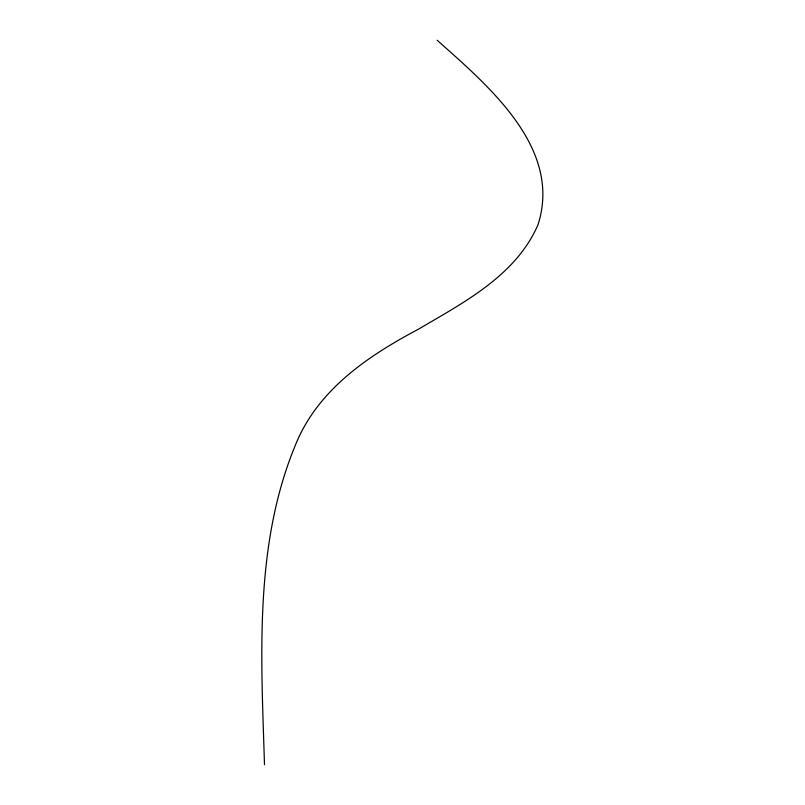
<?xml version="1.0" encoding="UTF-8"?>
<svg xmlns="http://www.w3.org/2000/svg" width="805" height="805" viewBox="0 0 805 805"><rect width="100%" height="100%" fill="white"/><g stroke="black" fill="none" stroke-linecap="round" stroke-linejoin="round"><path stroke-width="1.21" d="M437.155 40.25C487.669 85.35 562.564 147.718 538.062 224.585C516.116 275.391 464.042 302.338 418.711 329.034C370.27 354.713 321.507 387.104 298.092 438.816C253.414 540.89 261.212 656.055 264.493 764.75"/></g></svg>
